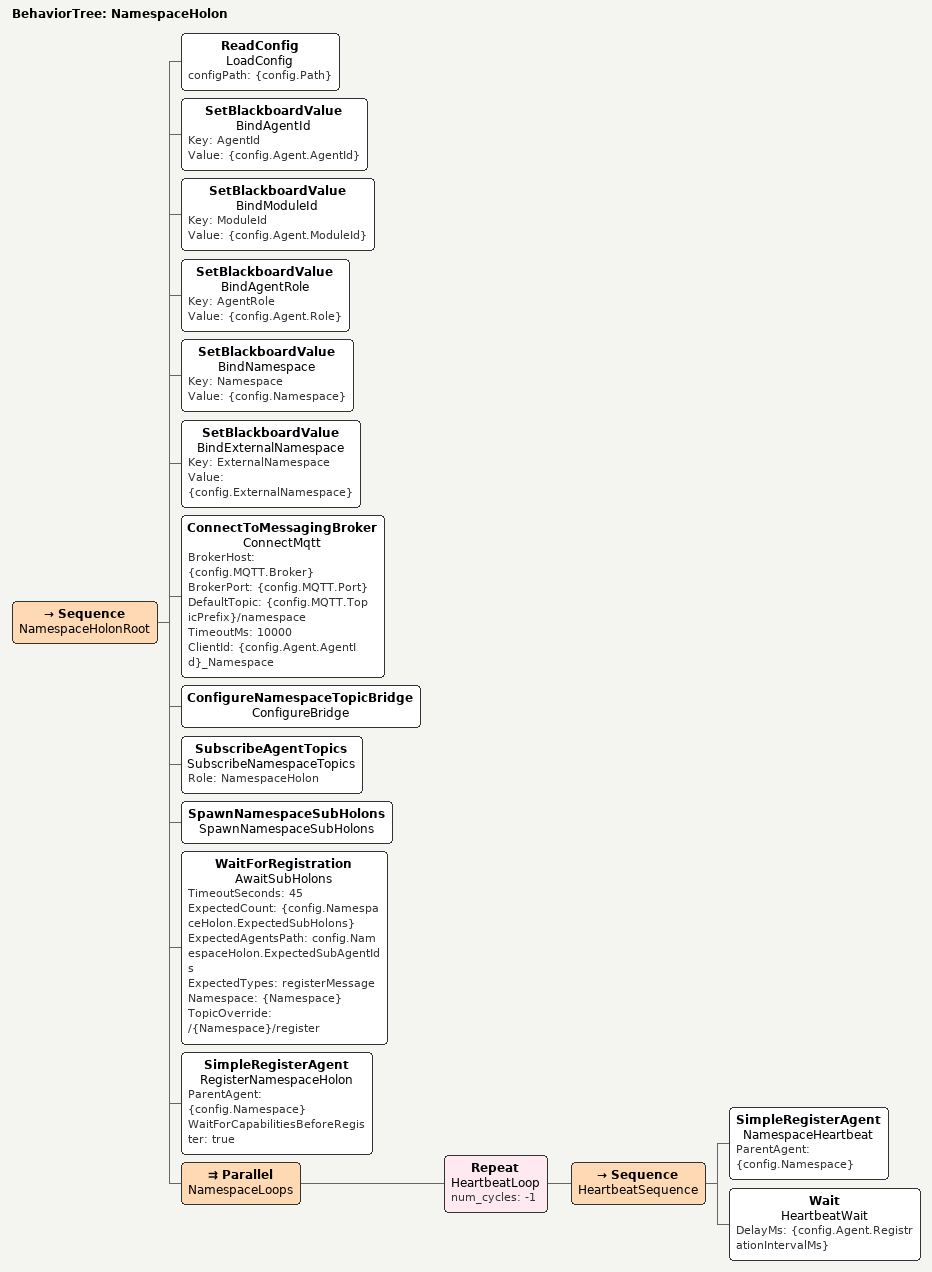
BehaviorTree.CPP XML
<?xml version="1.0" encoding="UTF-8"?>
<root BTCPP_format="4" main_tree_to_execute="NamespaceHolon">
  <BehaviorTree ID="NamespaceHolon">
    <Sequence name="NamespaceHolonRoot">
      <ReadConfig name="LoadConfig" configPath="{config.Path}" />
      <SetBlackboardValue name="BindAgentId" Key="AgentId" Value="{config.Agent.AgentId}" />
      <SetBlackboardValue name="BindModuleId" Key="ModuleId" Value="{config.Agent.ModuleId}" />
      <SetBlackboardValue name="BindAgentRole" Key="AgentRole" Value="{config.Agent.Role}" />
      <SetBlackboardValue name="BindNamespace" Key="Namespace" Value="{config.Namespace}" />
      <SetBlackboardValue name="BindExternalNamespace" Key="ExternalNamespace" Value="{config.ExternalNamespace}" />

      <ConnectToMessagingBroker
        name="ConnectMqtt"
        BrokerHost="{config.MQTT.Broker}"
        BrokerPort="{config.MQTT.Port}"
        DefaultTopic="{config.MQTT.TopicPrefix}/namespace"
        TimeoutMs="10000"
        ClientId="{config.Agent.AgentId}_Namespace" />

      <ConfigureNamespaceTopicBridge name="ConfigureBridge" />

      <SubscribeAgentTopics name="SubscribeNamespaceTopics" Role="NamespaceHolon" />

      <SpawnNamespaceSubHolons name="SpawnNamespaceSubHolons" />
      <WaitForRegistration name="AwaitSubHolons"
               TimeoutSeconds="45"
               ExpectedCount="{config.NamespaceHolon.ExpectedSubHolons}"
               ExpectedAgentsPath="config.NamespaceHolon.ExpectedSubAgentIds"
               ExpectedTypes="registerMessage"
               Namespace="{Namespace}"
               TopicOverride="/{Namespace}/register" />

      <SimpleRegisterAgent name="RegisterNamespaceHolon" ParentAgent="{config.Namespace}" WaitForCapabilitiesBeforeRegister="true" />

      <Parallel name="NamespaceLoops">
        <Repeat name="HeartbeatLoop" num_cycles="-1">
          <Sequence name="HeartbeatSequence">
            <SimpleRegisterAgent name="NamespaceHeartbeat" ParentAgent="{config.Namespace}" />
            <Wait name="HeartbeatWait" DelayMs="{config.Agent.RegistrationIntervalMs}" />
          </Sequence>
        </Repeat>
      </Parallel>
    </Sequence>
  </BehaviorTree>

</root>
